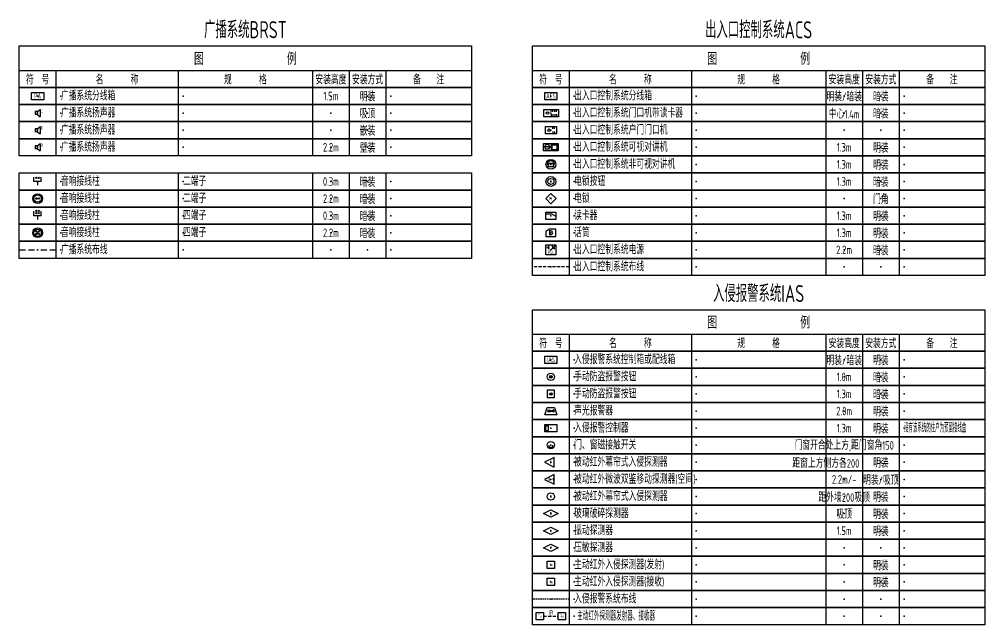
# Model space of a CAD drawing. Header units: millimetres. Extents: x -1040173 to 349982, y -145921 to 298175.
# Drawn here: x -482118 to -442618, y -106086 to -81294 of the extents above; entities that cross this region are included whole.
import ezdxf
from ezdxf.enums import TextEntityAlignment as Align

# ---------------------------------------------------------------- set-up
doc = ezdxf.new("R2010")
doc.units = ezdxf.units.MM
doc.header["$LTSCALE"] = 500
doc.header["$MEASUREMENT"] = 0
for name, pattern in [('BORDER', [1.75, 0.5, -0.25, 0.5, -0.25, 0, -0.25]), ('HIDDEN', [0.375, 0.25, -0.125]), ('HIDDEN2', [0.1875, 0.125, -0.0625])]:
    doc.linetypes.add(name, pattern=pattern)
doc.layers.get('0').update_dxf_attribs({"color": 255, "linetype": 'CONTINUOUS'})
for name, color, linetype in [('E-ACS-DEVC', 3, 'CONTINUOUS'), ('E-ACS-EQPM', 2, 'CONTINUOUS'), ('E-ACS-WIRE', 4, 'HIDDEN'), ('E-BRST-DEVC', 3, 'CONTINUOUS'), ('E-BRST-WIRE', 2, 'BORDER'), ('E-IAS-DEVC', 3, 'CONTINUOUS'), ('E-IAS-EQPM', 2, 'CONTINUOUS'), ('E-IAS-WIRE', 4, 'HIDDEN2'), ('E-UNIV-DIAG', 2, 'CONTINUOUS'), ('E-UNIV-EL', 140, 'CONTINUOUS'), ('E-UNIV-NOTE', 6, 'CONTINUOUS'), ('E-VSCS-DEVC', 3, 'CONTINUOUS')]:
    doc.layers.add(name, color=color, linetype=linetype)
doc.styles.add('TH-STYLE3', font='tssdeng.shx', dxfattribs={"width": 0.7, "bigfont": 'tssdchn.shx'})

# ---------------------------------------------------------------- blocks, each defined once
blk = doc.blocks.new('E-BKTS2')
for p, q in [((0, 0), (185, 0)), ((0, -7), (0, 0)), ((185, 0), (185, -7)), ((185, -7), (0, -7))]:
    blk.add_line(p, q)
at = {"linetype": 'Continuous'}
for p, q in [((15, 0), (15, -7)), ((65, 0), (65, -7)), ((120, 0), (120, -7)), ((135, 0), (135, -7)), ((150, 0), (150, -7))]:
    blk.add_line(p, q, dxfattribs=at)
for p in [(7.5, -3.5), (17, -3.5), (67, -3.5), (127.5, -3.5), (142.5, -3.5), (152, -3.5)]:
    blk.add_point(p, dxfattribs=at)
blk = doc.blocks.new('E-BKTS1')
blk.add_line((0, -10), (185, -10))
at = {"linetype": 'Continuous'}
for p, q in [((15, -10), (15, -17)), ((65, -10), (65, -17)), ((120, -10), (120, -17)), ((135, -10), (135, -17)), ((150, -10), (150, -17))]:
    blk.add_line(p, q, dxfattribs=at)
blk.add_lwpolyline([(0, 0), (185, 0), (185, -17), (0, -17)], close=True)
at = {"layer": 'E-UNIV-NOTE', "style": 'TH-STYLE3', "width": 0.7}
for s, height, p in [('图                例', 5, (92.5, -5)), ('安装高度', 3.5, (127.5, -13.5)), ('安装方式', 3.5, (142.5, -13.5))]:
    blk.add_text(s, height=height, dxfattribs=at).set_placement(p, align=Align.MIDDLE)
at = {"layer": 'E-UNIV-NOTE', "linetype": 'Continuous', "style": 'TH-STYLE3', "width": 0.7}
for s, p in [('符  号', (7.5, -13.5)), ('名       称', (40, -13.5)), ('规       格', (92.5, -13.5)), ('备    注', (167.5, -13.5))]:
    blk.add_text(s, height=3.5, dxfattribs=at).set_placement(p, align=Align.MIDDLE)
blk = doc.blocks.new('E-BBT30')
for p, q in [((-1.5, 1.5), (-1.5, 3.3)), ((1.5, 1.5), (-1.5, 1.5)), ((0, 1.5), (0, 0)), ((1.5, 1.5), (1.5, 3.3))]:
    blk.add_line(p, q)
for centre in [(-0.5, 3), (0.5, 3)]:
    blk.add_circle(centre, 0.25)
blk = doc.blocks.new('E-BBT31-1')
for centre, radius in [((0, 0), 2), ((-0.5, 0), 0.25), ((0.5, 0), 0.25)]:
    blk.add_circle(centre, radius)
at = {"layer": 'E-UNIV-EL'}
blk.add_circle((0, 0), 1.5, dxfattribs=at)
blk = doc.blocks.new('E-BBT40')
for p, q in [((-1.5, 1.5), (-1.5, 3.3)), ((1.5, 1.5), (-1.5, 1.5)), ((0, 1.5), (0, 0)), ((1.5, 1.5), (1.5, 3.3))]:
    blk.add_line(p, q)
for centre in [(-0.5, 3.5), (-0.5, 2.5), (0.5, 3.5), (0.5, 2.5)]:
    blk.add_circle(centre, 0.25)
blk = doc.blocks.new('E-BBT41-1')
for centre, radius in [((0, 0), 2), ((-0.5, 0.5), 0.25), ((0.5, 0.5), 0.25), ((-0.5, -0.5), 0.25), ((0.5, -0.5), 0.25)]:
    blk.add_circle(centre, radius)
at = {"layer": 'E-UNIV-EL'}
blk.add_circle((0, 0), 1.5, dxfattribs=at)
blk = doc.blocks.new('E-BBT10-1')
for p, q in [((0, 0.62), (-1, 0.62)), ((-1, 0.62), (-1, -0.62)), ((0, 0.62), (1, 1.5)), ((0, -0.62), (0, 0.62)), ((1, 1.5), (1, -1.5)), ((0, -0.62), (-1, -0.62)), ((0, -0.62), (1, -1.5))]:
    blk.add_line(p, q)
at = {"layer": 'E-UNIV-EL', "style": 'TH-STYLE3', "width": 0.5}
blk.add_attdef('F', text='', height=1.5, dxfattribs=at).set_placement((1.5, 1), align=Align.MIDDLE)
blk = doc.blocks.new('E-BBT10-2')
for p, q in [((0, 0.62), (-1, 0.62)), ((-1, 0.62), (-1, -0.63)), ((0, 0.62), (1, 1.5)), ((0, -0.63), (0, 0.62)), ((1, 1.5), (1, -1.5)), ((0, -0.63), (-1, -0.63)), ((0, -0.63), (1, -1.5))]:
    blk.add_line(p, q)
at = {"layer": 'E-UNIV-EL', "style": 'TH-STYLE3', "width": 0.5}
blk.add_attdef('F', text='', height=1.5, dxfattribs=at).set_placement((1.5, 1), align=Align.MIDDLE)
blk = doc.blocks.new('E-BBT10-3')
for p, q in [((0, 0.62), (-1, 0.62)), ((-1, 0.62), (-1, -0.62)), ((0, 0.62), (1, 1.5)), ((0, -0.62), (0, 0.62)), ((1, 1.5), (1, -1.5)), ((0, -0.62), (-1, -0.62)), ((0, -0.62), (1, -1.5))]:
    blk.add_line(p, q)
at = {"layer": 'E-UNIV-EL', "style": 'TH-STYLE3', "width": 0.5}
blk.add_attdef('F', text='', height=1.5, dxfattribs=at).set_placement((1.5, 1), align=Align.MIDDLE)
blk = doc.blocks.new('E-BBT01')
blk.add_lwpolyline([(-2.5, -1.5), (-2.5, 1.5), (2.5, 1.5), (2.5, -1.5)], close=True)
at = {"layer": 'E-UNIV-EL', "style": 'TH-STYLE3', "width": 0.7}
blk.add_attdef('BOX', text='', height=2, dxfattribs=at).set_placement((0, 0), align=Align.MIDDLE)
blk = doc.blocks.new('E-BIAS300')
blk.add_lwpolyline([(-1.5, -1.5), (-1.5, 1.5), (1.5, 1.5), (1.5, -1.5)], close=True)
at = {"layer": 'E-UNIV-EL', "style": 'TH-STYLE3', "width": 0.7}
blk.add_attdef('F', text='', height=1.3, dxfattribs=at).set_placement((0, 0), align=Align.MIDDLE)
blk = doc.blocks.new('E-BIAS301')
blk.add_lwpolyline([(-1.5, -1.5), (-1.5, 1.5), (1.5, 1.5), (1.5, -1.5)], close=True)
at = {"layer": 'E-UNIV-EL', "style": 'TH-STYLE3', "width": 0.7}
blk.add_attdef('F', text='', height=1.3, dxfattribs=at).set_placement((0, 0), align=Align.MIDDLE)
blk = doc.blocks.new('E-BIAS111')
blk.add_circle((0, 0), 1.5)
at = {"layer": 'E-UNIV-EL', "style": 'TH-STYLE3', "width": 0.6}
blk.add_attdef('F', text='', height=1.3, dxfattribs=at).set_placement((0, 0), align=Align.MIDDLE)
blk = doc.blocks.new('E-BIAS110')
blk.add_lwpolyline([(1.33, -2), (1.33, 2), (-2.67, 0)], close=True)
at = {"layer": 'E-UNIV-EL', "style": 'TH-STYLE3', "width": 0.5}
blk.add_attdef('F', text='', height=1.3, dxfattribs=at).set_placement((0, 0), align=Align.MIDDLE)
blk = doc.blocks.new('E-BIAS120')
blk.add_lwpolyline([(1.33, -2), (1.33, 2), (-2.67, 0)], close=True)
at = {"layer": 'E-UNIV-EL', "style": 'TH-STYLE3', "width": 0.5}
blk.add_attdef('F', text='', height=1.3, dxfattribs=at).set_placement((0, 0), align=Align.MIDDLE)
blk = doc.blocks.new('E-BIAS100')
blk.add_circle((0, 0), 1.5)
at = {"layer": 'E-UNIV-EL'}
blk.add_lwpolyline([(-0.81, 0), (-0.81, -0.81), (0.81, -0.81), (0.81, 0)], dxfattribs=at)
blk = doc.blocks.new('E-BIAS020')
blk.add_lwpolyline([(-2.5, -1.5), (-1.5, 1.5), (1.5, 1.5), (2.5, -1.5)], close=True)
at = {"layer": 'E-UNIV-EL'}
for p, q in [((-1.1, 0.35), (-0.4, -0.35)), ((-0.4, 0.35), (-1.1, -0.35)), ((0.25, 0.25), (0.25, -0.25)), ((0.25, 0.25), (0.65, 0.25)), ((1.25, 0.5), (0.65, 0.25)), ((0.65, 0.25), (0.65, -0.25)), ((1.25, 0.5), (1.25, -0.5)), ((0.65, -0.25), (0.25, -0.25)), ((1.25, -0.5), (0.65, -0.25))]:
    blk.add_line(p, q, dxfattribs=at)
blk.add_circle((-0.75, 0), 0.5, dxfattribs=at)
blk = doc.blocks.new('E-BIAS010')
blk.add_lwpolyline([(-2.5, -1.5), (-2.5, 1.5), (2.5, 1.5), (2.5, -1.5)], close=True)
at = {"layer": 'E-UNIV-EL'}
for p, q in [((-2, 1), (-1, 1)), ((-2, -1), (-2, 1)), ((-1, -1), (-1, 1)), ((-2, -1), (-1, -1))]:
    blk.add_line(p, q, dxfattribs=at)
blk = doc.blocks.new('E-BIAS000')
blk.add_lwpolyline([(-2.5, -1.5), (-2.5, 1.5), (2.5, 1.5), (2.5, -1.5)], close=True)
at = {"layer": 'E-UNIV-EL', "style": 'TH-STYLE3', "width": 0.7}
blk.add_attdef('BOX', text='', height=2, dxfattribs=at).set_placement((0, 0), align=Align.MIDDLE)
blk = doc.blocks.new('E-BIAS200')
blk.add_circle((0, 0), 1.5)
at = {"layer": 'E-UNIV-EL'}
blk.add_circle((0, 0), 0.5, dxfattribs=at)
blk = doc.blocks.new('E-BIAS201')
blk.add_lwpolyline([(-1.5, -1.5), (1.5, -1.5), (1.5, 1.5), (-1.5, 1.5)], close=True)
at = {"layer": 'E-UNIV-EL'}
blk.add_circle((0, 0), 0.5, dxfattribs=at)
blk = doc.blocks.new('E-BIAS150')
blk.add_lwpolyline([(0, 1.5), (3, 0), (0, -1.5), (-3, 0)], close=True)
at = {"layer": 'E-UNIV-EL', "style": 'TH-STYLE3', "width": 0.7}
blk.add_attdef('F', text='', height=1.3, dxfattribs=at).set_placement((0, 0), align=Align.MIDDLE)
blk = doc.blocks.new('E-BIAS160')
blk.add_lwpolyline([(0, 1.5), (3, 0), (0, -1.5), (-3, 0)], close=True)
at = {"layer": 'E-UNIV-EL', "style": 'TH-STYLE3', "width": 0.7}
blk.add_attdef('F', text='', height=1.3, dxfattribs=at).set_placement((0, 0), align=Align.MIDDLE)
blk = doc.blocks.new('E-BACS010')
blk.add_lwpolyline([(-2, -2), (-2, 2), (2, 2), (2, -2)], close=True)
at = {"layer": 'E-UNIV-EL'}
for p, q in [((-1.5, 1.25), (-1.5, 0.75)), ((-1, 1.75), (-1, 0.25)), ((0.5, 1.75), (0.5, 1.25)), ((0.5, 1.25), (1.5, 1.25)), ((0.5, 0.75), (1.5, 0.75)), ((0.5, 0.25), (0.5, 0.75)), ((1.5, 1.75), (1.5, 1.25)), ((1.5, 0.25), (1.5, 0.75))]:
    blk.add_line(p, q, dxfattribs=at)
at = {"layer": 'E-UNIV-EL', "style": 'TH-STYLE3', "width": 0.7}
for tag, height, p in [('F1', 0.7, (-0.5, 0.5)), ('F', 1.3, (0, -1))]:
    blk.add_attdef(tag, text='', height=height, dxfattribs=at).set_placement(p, align=Align.MIDDLE)
blk = doc.blocks.new('E-BACS020')
blk.add_lwpolyline([(-2, 0.5), (-2, -1.5), (2, -1.5), (2, 1.5), (-0.5, 1.5)], close=True)
at = {"layer": 'E-UNIV-EL'}
blk.add_line((-0.5, 1), (-0.5, -1), dxfattribs=at)
blk.add_arc((0, 0), 0.75, 228.1897, 131.8103, dxfattribs=at)
blk = doc.blocks.new('E-BACS000')
blk.add_lwpolyline([(-2.5, -1.5), (-2.5, 1.5), (2.5, 1.5), (2.5, -1.5)], close=True)
at = {"layer": 'E-UNIV-EL', "style": 'TH-STYLE3', "width": 0.7}
blk.add_attdef('BOX', text='', height=2, dxfattribs=at).set_placement((0, 0), align=Align.MIDDLE)
blk = doc.blocks.new('E-BACS110')
blk.add_lwpolyline([(3.11, 1.5), (3.11, -1.5), (-2.89, -1.5), (-2.89, 1.5)], close=True)
at = {"layer": 'E-UNIV-EL'}
for p, q in [((0.11, 1), (0.11, 1.5)), ((0.11, 0.5), (0.11, 1.5)), ((0.86, 0.5), (0.86, 1.5)), ((1.61, 0.5), (1.61, 1.5)), ((2.36, 0.5), (2.36, 1.5)), ((0.11, -0.5), (0.11, -1.5)), ((0.11, -1), (0.11, -1.5)), ((0.86, -0.5), (0.86, -1.5)), ((1.61, -0.5), (1.61, -1.5)), ((2.36, -0.5), (2.36, -1.5))]:
    blk.add_line(p, q, dxfattribs=at)
blk.add_circle((-1.39, 0), 0.5, dxfattribs=at)
blk = doc.blocks.new('E-BACS111')
blk.add_lwpolyline([(2.25, 1.5), (2.25, -1.5), (-2.25, -1.5), (-2.25, 1.5)], close=True)
at = {"layer": 'E-UNIV-EL'}
for p, q in [((0.75, 0.5), (0.75, 1.5)), ((1.5, 0.5), (1.5, 1.5)), ((0.75, -0.5), (0.75, -1.5)), ((1.5, -0.5), (1.5, -1.5))]:
    blk.add_line(p, q, dxfattribs=at)
blk.add_circle((-0.75, 0), 0.5, dxfattribs=at)
blk = doc.blocks.new('E-BACS120')
blk.add_lwpolyline([(-3, 1.5), (3, 1.5), (3, -1.5), (-3, -1.5)], close=True)
at = {"layer": 'E-UNIV-EL'}
blk.add_lwpolyline([(-0.85, 0), (-0.37, 0, 1), (-2.63, 0), (-2.15, 0)], format="xyb", dxfattribs=at)
for points in [[(-2.34, -0.75), (-2.06, 0.38), (-0.94, 0.38), (-0.66, -0.75)], [(0.25, -1.25), (0.25, 1.25), (2.75, 1.25), (2.75, -1.25)], [(0.5, -1), (0.5, 1), (2.5, 1), (2.5, -1)]]:
    blk.add_lwpolyline(points, close=True, dxfattribs=at)
blk = doc.blocks.new('E-BACS121')
blk.add_circle((0, 0), 2)
at = {"layer": 'E-UNIV-EL'}
blk.add_lwpolyline([(0.87, 0), (1.5, 0, 1), (-1.5, 0), (-0.87, 0)], format="xyb", dxfattribs=at)
blk.add_lwpolyline([(-1.12, -1), (-0.75, 0.5), (0.75, 0.5), (1.12, -1)], close=True, dxfattribs=at)
blk = doc.blocks.new('E-BACS130')
blk.add_lwpolyline([(0, -2.12), (-2.12, 0), (0, 2.12), (2.12, 0)], close=True)
at = {"layer": 'E-UNIV-EL', "style": 'TH-STYLE3', "width": 0.7}
blk.add_attdef('F', text='', height=1.3, dxfattribs=at).set_placement((0, 0), align=Align.MIDDLE)
blk = doc.blocks.new('E-BACS140')
blk.add_lwpolyline([(-2, 1.5), (2, 1.5), (2, -1.5), (-2, -1.5)], close=True)
at = {"layer": 'E-UNIV-EL'}
for p, q in [((-2, 0.75), (0.27, 0.75)), ((0.27, 0.75), (2, -0.25))]:
    blk.add_line(p, q, dxfattribs=at)
blk = doc.blocks.new('E-BACS150')
blk.add_circle((0, 0), 2)
at = {"layer": 'E-UNIV-EL'}
blk.add_circle((0, 0), 1.25, dxfattribs=at)
at = {"layer": 'E-UNIV-EL', "style": 'TH-STYLE3', "width": 0.7}
blk.add_attdef('F', text='', height=1.3, dxfattribs=at).set_placement((0, 0), align=Align.MIDDLE)

msp = doc.modelspace()

# ---------------------------------------------------------------- linework, layer by layer
at = {"layer": 'E-ACS-WIRE'}
msp.add_line((-459618, -91436), (-461118, -91436), dxfattribs=at)
at = {"layer": 'E-BRST-WIRE'}
msp.add_line((-482118, -90736), (-480618, -90736), dxfattribs=at)
at = {"layer": 'E-IAS-DEVC', "linetype": 'HIDDEN'}
msp.add_line((-460668, -105736), (-460068, -105736), dxfattribs=at)
at = {"layer": 'E-IAS-WIRE'}
msp.add_line((-459618, -105036), (-461118, -105036), dxfattribs=at)

# ---------------------------------------------------------------- block references
at = {"layer": 'E-ACS-DEVC', "xscale": 100, "yscale": 100, "zscale": 100}
for name, p in [('E-BACS110', (-460368, -85136)), ('E-BACS111', (-460368, -85836)), ('E-BACS120', (-460368, -86536)), ('E-BACS121', (-460368, -87236)), ('E-BACS140', (-460368, -89336)), ('E-BACS020', (-460368, -90036))]:
    msp.add_blockref(name, p, dxfattribs=at)
for name, p, values in [('E-BACS150', (-460368, -87936), {'F': 'E'}), ('E-BACS130', (-460368, -88636), {'F': 'EL'}), ('E-BACS010', (-460368, -90736), {'F': 'PSU', 'F1': '2'})]:
    msp.add_blockref(name, p, dxfattribs=at).add_auto_attribs(values)
at = {"layer": 'E-ACS-EQPM', "xscale": 100, "yscale": 100, "zscale": 100}
msp.add_blockref('E-BACS000', (-460368, -84436), dxfattribs=at).add_auto_attribs({'BOX': 'ACS'})
at = {"layer": 'E-BRST-DEVC'}
ref = msp.add_blockref('E-BBT10-1', (-481368, -85136), dxfattribs=dict(at, xscale=100, yscale=100, zscale=100))
ref.add_attrib('F', 'C', dxfattribs={"layer": 'E-UNIV-EL', "height": 150, "style": 'TH-STYLE3', "width": 0.5}).set_placement((-481188, -85041), align=Align.MIDDLE)
ref = msp.add_blockref('E-BBT10-2', (-481368, -85836), dxfattribs=dict(at, xscale=100, yscale=100, zscale=100))
ref.add_attrib('F', 'R', dxfattribs={"layer": 'E-UNIV-EL', "height": 150, "style": 'TH-STYLE3', "width": 0.5}).set_placement((-481188, -85741), align=Align.MIDDLE)
ref = msp.add_blockref('E-BBT10-3', (-481368, -86536), dxfattribs=dict(at, xscale=100, yscale=100, zscale=100))
ref.add_attrib('F', 'W', dxfattribs={"layer": 'E-UNIV-EL', "height": 150, "style": 'TH-STYLE3', "width": 0.5}).set_placement((-481188, -86441), align=Align.MIDDLE)
at = {"layer": 'E-BRST-DEVC', "xscale": 100, "yscale": 100, "zscale": 100}
for name, p in [('E-BBT30', (-481368, -88086)), ('E-BBT31-1', (-481368, -88636)), ('E-BBT40', (-481368, -89486)), ('E-BBT41-1', (-481368, -90036))]:
    msp.add_blockref(name, p, dxfattribs=at)
at = {"layer": 'E-IAS-DEVC', "xscale": 100, "yscale": 100, "zscale": 100}
for name, p in [('E-BIAS200', (-460368, -95936)), ('E-BIAS201', (-460368, -96636)), ('E-BIAS020', (-460368, -97336)), ('E-BIAS010', (-460368, -98036)), ('E-BIAS100', (-460368, -98736))]:
    msp.add_blockref(name, p, dxfattribs=at)
for name, p, values in [('E-BIAS110', (-460368, -99436), {'F': 'IR'}), ('E-BIAS120', (-460368, -100136), {'F': 'IR/M'}), ('E-BIAS150', (-460368, -101536), {'F': 'B'}), ('E-BIAS160', (-460368, -102236), {'F': 'A'}), ('E-BIAS160', (-460368, -102936), {'F': 'P'}), ('E-BIAS300', (-460368, -103636), {'F': 'Tx'}), ('E-BIAS301', (-460368, -104336), {'F': 'Rx'}), ('E-BIAS300', (-460818, -105736), {'F': 'Tx'}), ('E-BIAS301', (-459918, -105736), {'F': 'Rx'})]:
    msp.add_blockref(name, p, dxfattribs=at).add_auto_attribs(values)
at = {"layer": 'E-IAS-DEVC'}
ref = msp.add_blockref('E-BIAS111', (-460368, -100836), dxfattribs=dict(at, xscale=100, yscale=100, zscale=100))
ref.add_attrib('F', 'IR', dxfattribs={"layer": 'E-UNIV-EL', "height": 130, "style": 'TH-STYLE3', "width": 0.5}).set_placement((-460368, -100836), align=Align.MIDDLE)
at = {"layer": 'E-IAS-EQPM', "xscale": 100, "yscale": 100, "zscale": 100}
msp.add_blockref('E-BIAS000', (-460368, -95236), dxfattribs=at).add_auto_attribs({'BOX': 'IAS'})
at = {"layer": 'E-UNIV-DIAG', "xscale": 100, "yscale": 100, "zscale": 100}
for name, p in [('E-BKTS1', (-482118, -82386)), ('E-BKTS1', (-461118, -82386)), ('E-BKTS2', (-482118, -84086)), ('E-BKTS2', (-461118, -84086)), ('E-BKTS2', (-482118, -84786)), ('E-BKTS2', (-461118, -84786)), ('E-BKTS2', (-482118, -85486)), ('E-BKTS2', (-461118, -85486)), ('E-BKTS2', (-482118, -86186)), ('E-BKTS2', (-461118, -86186)), ('E-BKTS2', (-461118, -86886)), ('E-BKTS2', (-482118, -87586)), ('E-BKTS2', (-461118, -87586)), ('E-BKTS2', (-482118, -88286)), ('E-BKTS2', (-461118, -88286)), ('E-BKTS2', (-482118, -88986)), ('E-BKTS2', (-461118, -88986)), ('E-BKTS2', (-482118, -89686)), ('E-BKTS2', (-461118, -89686)), ('E-BKTS2', (-482118, -90386)), ('E-BKTS2', (-461118, -90386)), ('E-BKTS2', (-461118, -91086)), ('E-BKTS1', (-461118, -93186)), ('E-BKTS2', (-461118, -94886)), ('E-BKTS2', (-461118, -95586)), ('E-BKTS2', (-461118, -96286)), ('E-BKTS2', (-461118, -96986)), ('E-BKTS2', (-461118, -97686)), ('E-BKTS2', (-461118, -98386)), ('E-BKTS2', (-461118, -99086)), ('E-BKTS2', (-461118, -99786)), ('E-BKTS2', (-461118, -100486)), ('E-BKTS2', (-461118, -101186)), ('E-BKTS2', (-461118, -101886)), ('E-BKTS2', (-461118, -102586)), ('E-BKTS2', (-461118, -103286)), ('E-BKTS2', (-461118, -103986)), ('E-BKTS2', (-461118, -104686)), ('E-BKTS2', (-461118, -105386))]:
    msp.add_blockref(name, p, dxfattribs=at)
at = {"layer": 'E-VSCS-DEVC', "xscale": 100, "yscale": 100, "zscale": 100}
msp.add_blockref('E-BBT01', (-481368, -84436), dxfattribs=at).add_auto_attribs({'BOX': 'PA'})

# ---------------------------------------------------------------- texts
at = {"layer": 'E-IAS-DEVC', "style": 'TH-STYLE3', "width": 0.7}
msp.add_text('IR', height=200, dxfattribs=at).set_placement((-460368, -105586), align=Align.MIDDLE)
at = {"layer": 'E-UNIV-NOTE', "style": 'TH-STYLE3', "width": 0.7}
for s, height, p in [('广播系统BRST', 700, (-472868, -81686)), ('出入口控制系统ACS', 700, (-451868, -81686)), ('1.5m', 350, (-469368, -84436)), ('明装', 350, (-467868, -84436)), ('明装/暗装', 350, (-448368, -84436)), ('暗装', 350, (-446868, -84436)), ('吸顶', 350, (-467868, -85136)), ('中心1.4m', 350, (-448368, -85136)), ('暗装', 350, (-446868, -85136)), ('嵌装', 350, (-467868, -85836)), ('1.3m', 350, (-448368, -86536)), ('明装', 350, (-446868, -86536)), ('1.3m', 350, (-448368, -87236)), ('明装', 350, (-446868, -87236)), ('0.3m', 350, (-469368, -87936)), ('暗装', 350, (-467868, -87936)), ('1.3m', 350, (-448368, -87936)), ('暗装', 350, (-446868, -87936)), ('2.2m', 350, (-469368, -88636)), ('暗装', 350, (-467868, -88636)), ('门角', 350, (-446868, -88636)), ('0.3m', 350, (-469368, -89336)), ('暗装', 350, (-467868, -89336)), ('1.3m', 350, (-448368, -89336)), ('明装', 350, (-446868, -89336)), ('2.2m', 350, (-469368, -90036)), ('暗装', 350, (-467868, -90036)), ('1.3m', 350, (-448368, -90036)), ('明装', 350, (-446868, -90036)), ('2.2m', 350, (-448368, -90736)), ('暗装', 350, (-446868, -90736)), ('入侵报警系统IAS', 700, (-451868, -92486)), ('明装/暗装', 350, (-448368, -95236)), ('明装', 350, (-446868, -95236)), ('1.0m', 350, (-448368, -95936)), ('暗装', 350, (-446868, -95936)), ('1.3m', 350, (-448368, -96636)), ('暗装', 350, (-446868, -96636)), ('2.0m', 350, (-448368, -97336)), ('明装', 350, (-446868, -97336)), ('1.3m', 350, (-448368, -98036)), ('明装', 350, (-446868, -98036)), ('门窗开合处上方,距门窗角150', 350, (-448368, -98736)), ('距窗上方侧方各200', 350, (-449118, -99436)), ('明装', 350, (-446868, -99436)), ('2.2m/-', 350, (-448368, -100136)), ('明装/吸顶', 350, (-446868, -100136)), ('距外墙200吸顶', 350, (-448368, -100836)), ('明装', 350, (-446868, -100836)), ('吸顶', 350, (-448368, -101536)), ('明装', 350, (-446868, -101536)), ('1.5m', 350, (-448368, -102236)), ('明装', 350, (-446868, -102236)), ('明装', 350, (-446868, -103636)), ('明装', 350, (-446868, -104336))]:
    msp.add_text(s, height=height, dxfattribs=at).set_placement(p, align=Align.MIDDLE)
at = {"layer": 'E-UNIV-NOTE', "linetype": 'Continuous', "style": 'TH-STYLE3', "width": 0.7}
for s, p in [('广播系统分线箱', (-480418, -84436)), ('出入口控制系统分线箱', (-459418, -84436)), ('电锁按钮', (-459418, -87936)), ('电锁', (-459418, -88636)), ('读卡器', (-459418, -89336)), ('话筒', (-459418, -90036)), ('广播系统布线', (-480418, -90736)), ('出入口控制系统电源', (-459418, -90736)), ('入侵报警系统控制箱或配线箱', (-459418, -95236))]:
    msp.add_text(s, height=350, dxfattribs=at).set_placement(p, align=Align.MIDDLE_LEFT)
at = {"layer": 'E-UNIV-NOTE', "style": 'TH-STYLE3'}
for s, width, p in [('广播系统扬声器', 0.7, (-480418, -85136)), ('出入口控制系统门口机带读卡器', 0.7, (-459418, -85136)), ('广播系统扬声器', 0.7, (-480418, -85836)), ('出入口控制系统户门门口机', 0.7, (-459418, -85836)), ('广播系统扬声器', 0.7, (-480418, -86536)), ('出入口控制系统可视对讲机', 0.7, (-459418, -86536)), ('出入口控制系统非可视对讲机', 0.7, (-459418, -87236)), ('音响接线柱', 0.7, (-480418, -87936)), ('二端子', 0.7, (-475418, -87936)), ('音响接线柱', 0.7, (-480418, -88636)), ('二端子', 0.7, (-475418, -88636)), ('音响接线柱', 0.7, (-480418, -89336)), ('四端子', 0.7, (-475418, -89336)), ('音响接线柱', 0.7, (-480418, -90036)), ('四端子', 0.7, (-475418, -90036)), ('出入口控制系统布线', 0.7, (-459418, -91436)), ('手动防盗报警按钮', 0.7, (-459418, -95936)), ('手动防盗报警按钮', 0.7, (-459418, -96636)), ('声光报警器', 0.7, (-459418, -97336)), ('入侵报警控制器', 0.7, (-459418, -98036)), ('没有该系统的住户为预留接线盒', 0.4, (-445918, -98036)), ('门、窗磁接触开关', 0.7, (-459418, -98736)), ('被动红外幕帘式入侵探测器', 0.7, (-459418, -99436)), ('被动红外微波双鉴移动探测器(空间)', 0.7, (-459418, -100136)), ('被动红外幕帘式入侵探测器', 0.7, (-459418, -100836)), ('玻璃破碎探测器', 0.7, (-459418, -101536)), ('振动探测器', 0.7, (-459418, -102236)), ('压敏探测器', 0.7, (-459418, -102936)), ('主动红外入侵探测器(发射)', 0.7, (-459418, -103636)), ('主动红外入侵探测器(接收)', 0.7, (-459418, -104336)), ('入侵报警系统布线', 0.7, (-459418, -105036)), (' 主动红外探测器发射器、接收器', 0.5, (-459418, -105736))]:
    msp.add_text(s, height=350, dxfattribs=dict(at, width=width)).set_placement(p, align=Align.MIDDLE_LEFT)
at = {"layer": 'E-UNIV-NOTE', "linetype": 'Continuous', "style": 'TH-STYLE3', "width": 0.7}
for s, p in [('2.2m', (-469368, -86536)), ('壁装', (-467868, -86536))]:
    msp.add_text(s, height=350, dxfattribs=at).set_placement(p, align=Align.MIDDLE)

doc.saveas('drawing.dxf')
